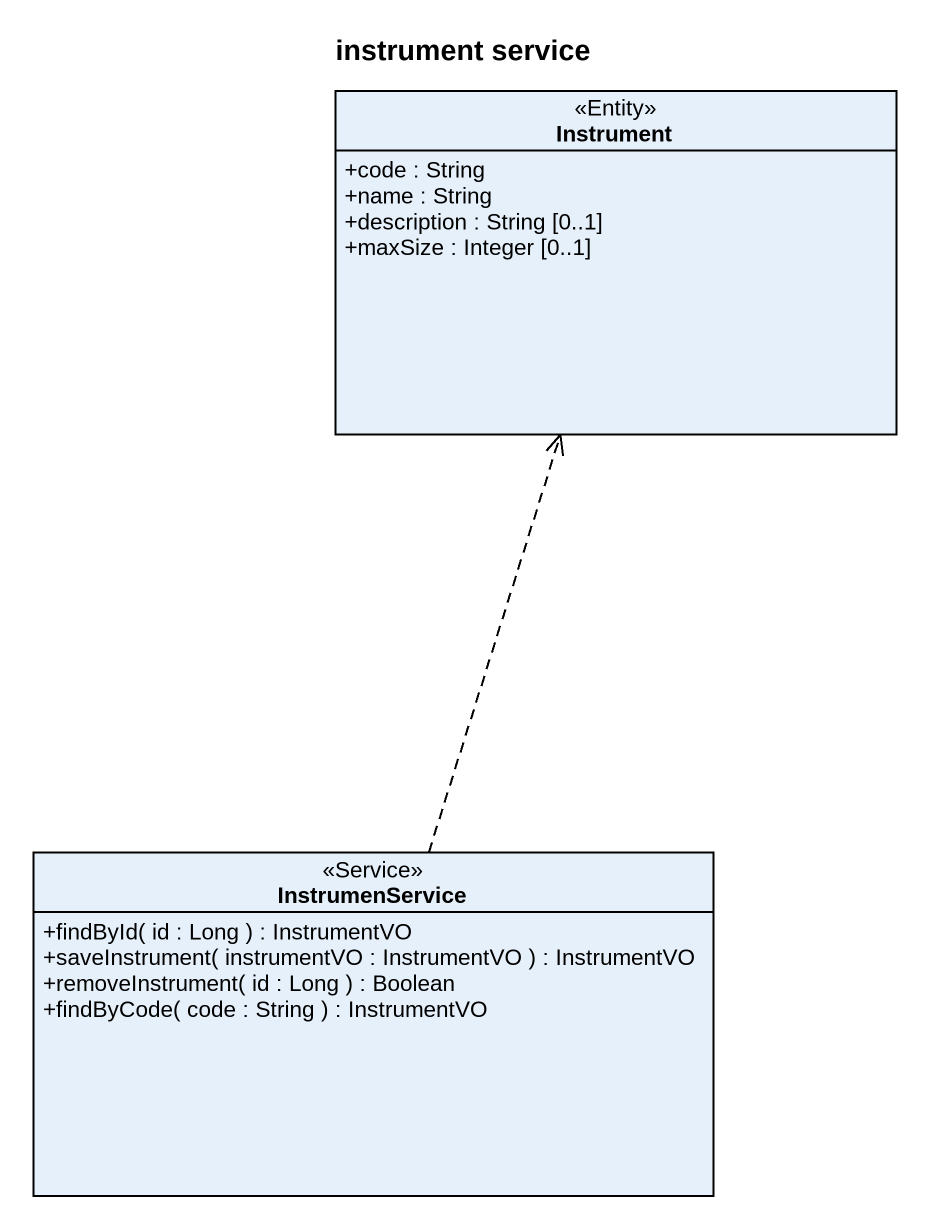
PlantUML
@startuml
title instrument service
hide circle
hide empty members
skinparam classAttributeIconSize 0
class Instrument <<Entity>> {
  +code : String
  +name : String
  +description : String [0..1]
  +maxSize : Integer [0..1]
}
class InstrumenService <<Service>> {
  +findById( id : Long ) : InstrumentVO
  +saveInstrument( instrumentVO : InstrumentVO ) : InstrumentVO
  +removeInstrument( id : Long ) : Boolean
  +findByCode( code : String ) : InstrumentVO
}
InstrumenService .up.> Instrument
@enduml
